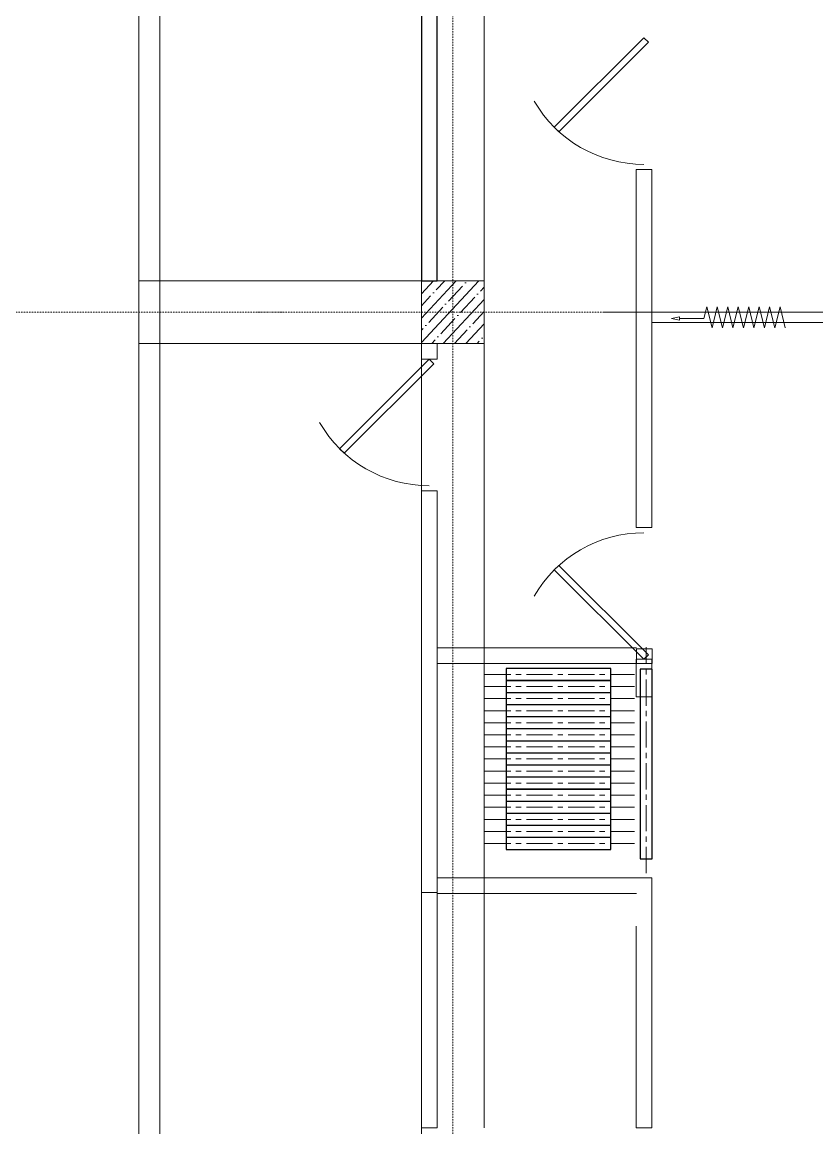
# Model space of a CAD drawing. Header units: millimetres. Extents: x -798 to 124478, y -405 to 121556.
# Drawn here: x 8261 to 15858, y 54179 to 64752 of the extents above; entities that cross this region are included whole.
import ezdxf

# ---------------------------------------------------------------- set-up
doc = ezdxf.new("R2010")
doc.units = ezdxf.units.MM
doc.linetypes.add('CENTER', pattern=[2, 1.25, -0.25, 0.25, -0.25])
doc.linetypes.add('Strichpunkt', pattern=[25.4, 12.7, -6.35, 0, -6.35])
for name, color, linetype, lineweight in [('A-AXES', 40, 'CENTER', 5), ('A-Hatch', 253, 'Continuous', 9), ('A-SLAB', 103, 'Continuous', 20), ('A-WALL-BRC', 30, 'Continuous', 13), ('A-WALL-BRCK', 5, 'Continuous', 9), ('A-WALL-CONC', 4, 'Continuous', 13), ('A-WALL-GVL', 5, 'Continuous', 13), ('concreet', 5, 'Continuous', 15), ('LWA', 9, 'Continuous', 0)]:
    doc.layers.add(name, color=color, linetype=linetype, lineweight=lineweight)
doc.layers.add('A-WALL-MOVALE', color=135, linetype='Continuous')
doc.layers.add('A-ЭСКИЗ', color=250, linetype='Continuous')

# ---------------------------------------------------------------- blocks, each defined once
blk = doc.blocks.new('DOOR121')
at = {"layer": 'A-WALL-CONC', "ltscale": 4}
blk.add_lwpolyline([(0, 0), (-856, -856), (-898, -813), (-43, 43)], close=True, dxfattribs=at)
blk.add_arc((0, 0), 1210, 180, 240, dxfattribs=at)
blk = doc.blocks.new('оси 2')
at = {"layer": 'A-AXES', "linetype": 'Strichpunkt', "transparency": 33554687}
for p, q in [((2171797, -2332748), (2171797, -2403523)), ((2162291, -2371646), (2207938, -2371646))]:
    blk.add_line(p, q, dxfattribs=at)

msp = doc.modelspace()

# ---------------------------------------------------------------- hatches: boundary and pattern name
at = {"layer": 'A-Hatch'}
h = msp.add_hatch(dxfattribs=at)
h.set_pattern_fill('ANSI35', color=256, scale=25, angle=-177.9339, style=0)
h.set_pattern_definition([(227.066067, (-97034.37, -609108.18), (116.227165, -108.13329), []), (227.066067, (-97146.55, -609112.23), (116.227165, -108.13329), [198.4375, -39.6875, 0, -39.6875])])
h.paths.add_polyline_path([(12678, 62279), (12678, 61679), (12078, 61679), (12077, 62278)])

# ---------------------------------------------------------------- linework, layer by layer
at = {"layer": 'A-AXES', "ltscale": 200}
for p, q in [((14227, 56615), (14227, 58776)), ((12681, 58515), (14114, 58515)), ((12681, 58399), (14114, 58399)), ((12681, 58284), (14114, 58284)), ((12681, 58168), (14114, 58168)), ((12681, 58053), (14114, 58053)), ((12681, 57937), (14114, 57937)), ((12681, 57822), (14114, 57822)), ((12681, 57706), (14114, 57706)), ((12681, 57591), (14114, 57591)), ((12681, 57475), (14114, 57475)), ((12681, 57360), (14114, 57360)), ((12681, 57244), (14114, 57244)), ((12681, 57129), (14114, 57129)), ((12681, 57013), (14114, 57013)), ((12681, 56898), (14114, 56898))]:
    msp.add_line(p, q, dxfattribs=at)
at = {"layer": 'A-SLAB'}
msp.add_line((12677, 85979), (12678, 54179), dxfattribs=at)
at = {"layer": 'A-WALL-BRCK'}
for p, q in [((13828, 61979), (28678, 61979)), ((14806, 62029), (14778, 61919)), ((14856, 61829), (14806, 62029)), ((14906, 62029), (14856, 61829)), ((14956, 61829), (14906, 62029)), ((15006, 62029), (14956, 61829)), ((15056, 61829), (15006, 62029)), ((15106, 62029), (15056, 61829)), ((15156, 61829), (15106, 62029)), ((15206, 62029), (15156, 61829)), ((15256, 61829), (15206, 62029)), ((15306, 62029), (15256, 61829)), ((15356, 61829), (15306, 62029)), ((15406, 62029), (15356, 61829)), ((15456, 61829), (15406, 62029)), ((15506, 62029), (15456, 61829)), ((15556, 61829), (15506, 62029)), ((14279, 61879), (28678, 61879)), ((14468, 61919), (14544, 61935)), ((14468, 61919), (14544, 61902)), ((14544, 61902), (14544, 61935)), ((14778, 61919), (14544, 61919)), ((12077, 61529), (12227, 61529)), ((12077, 60269), (12227, 60269)), ((14129, 54179), (14129, 56079)), ((14279, 54179), (14279, 56079)), ((12078, 54179), (12078, 54279)), ((12228, 54179), (12228, 54279))]:
    msp.add_line(p, q, dxfattribs=at)
msp.add_lwpolyline([(12077, 61529), (12077, 61679), (12227, 61679), (12227, 61529)], dxfattribs=at)
at = {"layer": 'A-WALL-BRCK', "elevation": 0}
msp.add_lwpolyline([(12228, 56429), (12078, 56429), (12078, 54179), (12228, 54179)], close=True, dxfattribs=at)
at = {"layer": 'A-WALL-GVL'}
for p, q in [((14129, 59919), (14279, 59919)), ((12232, 58769), (14133, 58769)), ((12232, 58619), (14283, 58619)), ((14129, 58659), (14279, 58659)), ((12232, 56419), (14133, 56419))]:
    msp.add_line(p, q, dxfattribs=at)
for points in [[(14129, 59919), (14129, 63342), (14279, 63342), (14279, 59919)], [(14129, 63342), (14279, 63342)], [(12227, 60269), (12227, 54179), (12077, 54179), (12077, 60269)], [(14133, 58619), (14133, 58759), (14283, 58759), (14283, 58619)], [(14279, 58659), (14279, 58299), (14129, 58299), (14129, 58659)], [(12232, 56569), (14279, 56569), (14279, 54179), (14129, 54179), (14129, 56109)]]:
    msp.add_lwpolyline(points, dxfattribs=at)
at = {"layer": 'A-WALL-MOVALE'}
for points in [[(12888, 58571), (12888, 58458), (13888, 58458), (13888, 58571)], [(14170, 56751), (14283, 56751), (14283, 58565), (14170, 58565)], [(12888, 58456), (12888, 58343), (13888, 58343), (13888, 58456)], [(12888, 58340), (12888, 58227), (13888, 58227), (13888, 58340)], [(12888, 58225), (12888, 58112), (13888, 58112), (13888, 58225)], [(12888, 58109), (12888, 57996), (13888, 57996), (13888, 58109)], [(12888, 57994), (12888, 57881), (13888, 57881), (13888, 57994)], [(12888, 57878), (12888, 57765), (13888, 57765), (13888, 57878)], [(12888, 57763), (12888, 57650), (13888, 57650), (13888, 57763)], [(12888, 57647), (12888, 57534), (13888, 57534), (13888, 57647)], [(12888, 57532), (12888, 57419), (13888, 57419), (13888, 57532)], [(12888, 57416), (12888, 57303), (13888, 57303), (13888, 57416)], [(12888, 57301), (12888, 57188), (13888, 57188), (13888, 57301)], [(12888, 57185), (12888, 57072), (13888, 57072), (13888, 57185)], [(12888, 57070), (12888, 56957), (13888, 56957), (13888, 57070)], [(12888, 56954), (12888, 56841), (13888, 56841), (13888, 56954)]]:
    msp.add_lwpolyline(points, close=True, dxfattribs=at)
at = {"layer": 'A-ЭСКИЗ', "ltscale": 5, "transparency": 33554687}
msp.add_lwpolyline([(12077, 62279), (12227, 62279), (12227, 66739), (12077, 66739)], close=True, dxfattribs=at)
at = {"layer": 'concreet'}
for points in [[(12078, 50929), (9378, 50929), (9378, 89229), (12078, 89229)], [(12078, 51129), (9578, 51129), (9578, 89029), (12078, 89029)]]:
    msp.add_lwpolyline(points, dxfattribs=at)
at = {"layer": 'concreet', "color": 4, "lineweight": 9, "ltscale": 200}
msp.add_lwpolyline([(34936, 31560), (12078, 29957), (12078, 86179)], dxfattribs=at)
at = {"layer": 'concreet'}
msp.add_lwpolyline([(12078, 61679), (12678, 61679), (12678, 62279), (12078, 62279)], close=True, dxfattribs=at)
at = {"layer": 'LWA', "ltscale": 200}
msp.add_lwpolyline([(12078, 62279), (9378, 62279), (9378, 61679), (12078, 61679)], close=True, dxfattribs=at)

# ---------------------------------------------------------------- block references
msp.add_blockref('оси 2', (-2159419, 2433624))
at = {"layer": 'A-WALL-BRC', "xscale": -1, "rotation": 269.9999999999715}
for p in [(14204, 64602), (12152, 61529)]:
    msp.add_blockref('DOOR121', p, dxfattribs=at)
at = {"layer": 'A-WALL-BRC', "rotation": 269.9999999999715}
msp.add_blockref('DOOR121', (14204, 58659), dxfattribs=at)

doc.saveas('drawing.dxf')
